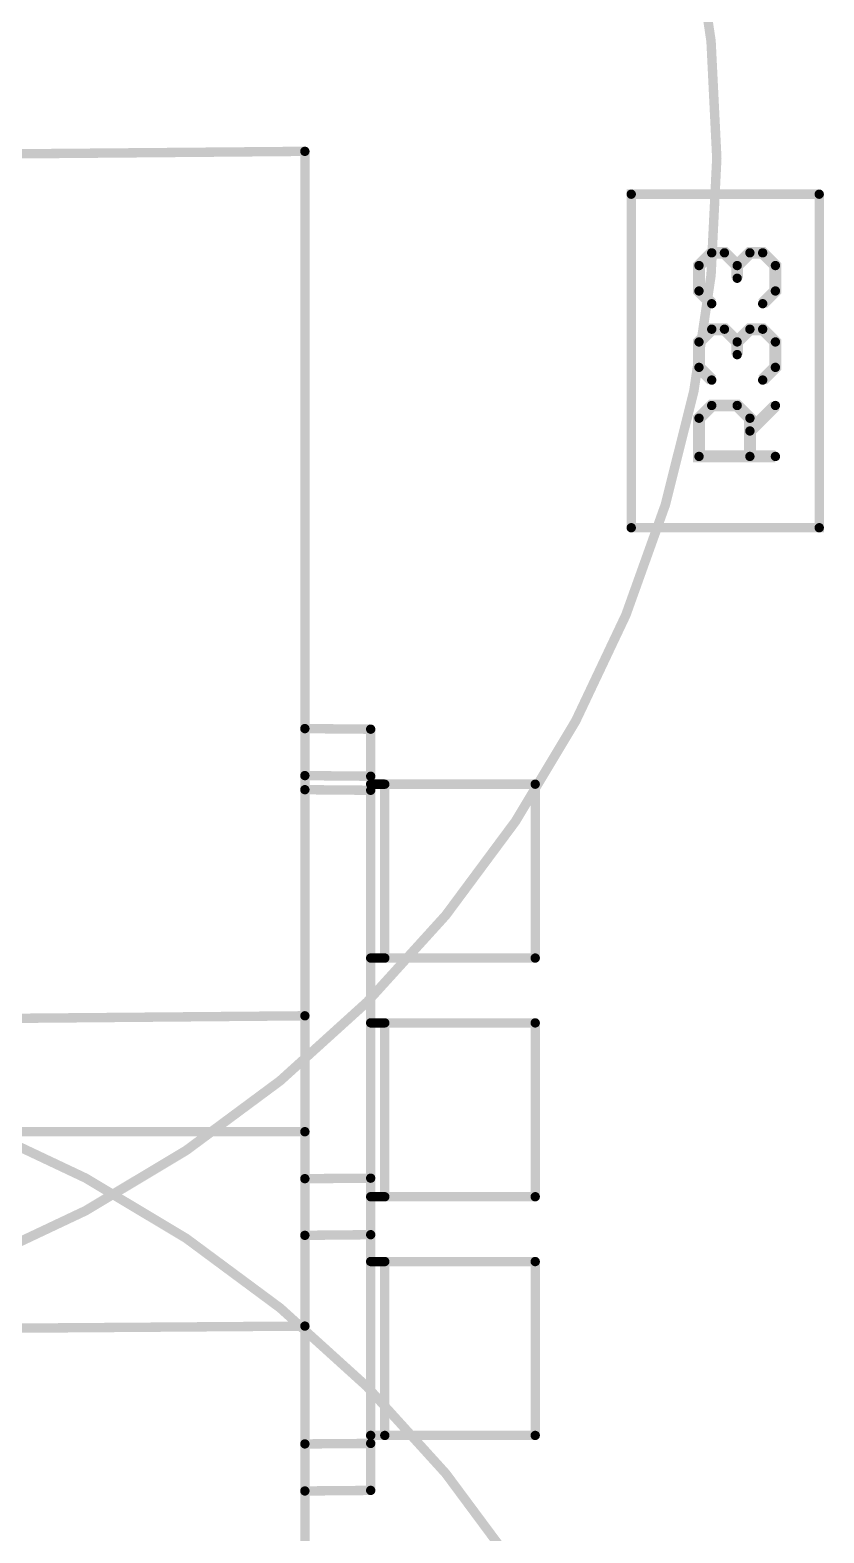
# Model space of a CAD drawing. Extents: x -4.2 to 14.8, y -3.5 to 8.8.
# Drawn here: x 0.007294 to 0.007626, y 0.003799 to 0.004429 of the extents above; entities that cross this region are included whole.
import ezdxf

# ---------------------------------------------------------------- set-up
doc = ezdxf.new("R2010")
doc.units = 0
doc.layers.add('2D_LINE_00', color=1, linetype='CONTINUOUS')

# ---------------------------------------------------------------- blocks, each defined once
blk = doc.blocks.new('DRAWING_1')
at = {"layer": '2D_LINE_00', "const_width": 0.001}
blk.add_lwpolyline([(-0.00000197, 0, 1), (0.00000197, 0, 1)], format="xyb", close=True, dxfattribs=at)
blk = doc.blocks.new('DRAWING_2')
at = {"layer": '2D_LINE_00', "const_width": 0.001}
blk.add_lwpolyline([(-0.00000197, 0, 1), (0.00000197, 0, 1)], format="xyb", close=True, dxfattribs=at)
blk = doc.blocks.new('DRAWING_3')
at = {"layer": '2D_LINE_00', "const_width": 0.001}
blk.add_lwpolyline([(-0.00000197, 0, 1), (0.00000197, 0, 1)], format="xyb", close=True, dxfattribs=at)
blk = doc.blocks.new('DRAWING_4')
at = {"layer": '2D_LINE_00', "const_width": 0.001}
blk.add_lwpolyline([(-0.00000197, 0, 1), (0.00000197, 0, 1)], format="xyb", close=True, dxfattribs=at)
blk = doc.blocks.new('DRAWING_5')
at = {"layer": '2D_LINE_00', "const_width": 0.001}
blk.add_lwpolyline([(-0.00000197, 0, 1), (0.00000197, 0, 1)], format="xyb", close=True, dxfattribs=at)
blk = doc.blocks.new('DRAWING_6')
at = {"layer": '2D_LINE_00', "const_width": 0.001}
blk.add_lwpolyline([(-0.00000197, 0, 1), (0.00000197, 0, 1)], format="xyb", close=True, dxfattribs=at)
blk = doc.blocks.new('DRAWING_7')
at = {"layer": '2D_LINE_00', "const_width": 0.001}
blk.add_lwpolyline([(-0.00000197, 0, 1), (0.00000197, 0, 1)], format="xyb", close=True, dxfattribs=at)
blk = doc.blocks.new('DRAWING_8')
at = {"layer": '2D_LINE_00', "const_width": 0.001}
blk.add_lwpolyline([(-0.00000197, 0, 1), (0.00000197, 0, 1)], format="xyb", close=True, dxfattribs=at)
blk = doc.blocks.new('DRAWING_9')
at = {"layer": '2D_LINE_00', "const_width": 0.001}
blk.add_lwpolyline([(-0.00000197, 0, 1), (0.00000197, 0, 1)], format="xyb", close=True, dxfattribs=at)
blk = doc.blocks.new('DRAWING_10')
at = {"layer": '2D_LINE_00', "const_width": 0.001}
blk.add_lwpolyline([(-0.00000197, 0, 1), (0.00000197, 0, 1)], format="xyb", close=True, dxfattribs=at)
blk = doc.blocks.new('DRAWING_11')
at = {"layer": '2D_LINE_00', "const_width": 0.001}
blk.add_lwpolyline([(-0.00000197, 0, 1), (0.00000197, 0, 1)], format="xyb", close=True, dxfattribs=at)
blk = doc.blocks.new('DRAWING_12')
at = {"layer": '2D_LINE_00', "const_width": 0.001}
blk.add_lwpolyline([(-0.00000197, 0, 1), (0.00000197, 0, 1)], format="xyb", close=True, dxfattribs=at)
blk = doc.blocks.new('DRAWING_13')
at = {"layer": '2D_LINE_00', "const_width": 0.001}
blk.add_lwpolyline([(-0.00000197, 0, 1), (0.00000197, 0, 1)], format="xyb", close=True, dxfattribs=at)
blk = doc.blocks.new('DRAWING_14')
at = {"layer": '2D_LINE_00', "const_width": 0.001}
blk.add_lwpolyline([(-0.00000197, 0, 1), (0.00000197, 0, 1)], format="xyb", close=True, dxfattribs=at)
blk = doc.blocks.new('DRAWING_15')
at = {"layer": '2D_LINE_00', "const_width": 0.001}
blk.add_lwpolyline([(-0.00000197, 0, 1), (0.00000197, 0, 1)], format="xyb", close=True, dxfattribs=at)
blk = doc.blocks.new('DRAWING_16')
at = {"layer": '2D_LINE_00', "const_width": 0.001}
blk.add_lwpolyline([(-0.00000197, 0, 1), (0.00000197, 0, 1)], format="xyb", close=True, dxfattribs=at)
blk = doc.blocks.new('DRAWING_17')
at = {"layer": '2D_LINE_00', "const_width": 0.001}
blk.add_lwpolyline([(-0.00000197, 0, 1), (0.00000197, 0, 1)], format="xyb", close=True, dxfattribs=at)
blk = doc.blocks.new('DRAWING_18')
at = {"layer": '2D_LINE_00', "const_width": 0.001}
blk.add_lwpolyline([(-0.00000197, 0, 1), (0.00000197, 0, 1)], format="xyb", close=True, dxfattribs=at)
blk = doc.blocks.new('DRAWING_19')
at = {"layer": '2D_LINE_00', "const_width": 0.001}
blk.add_lwpolyline([(-0.00000197, 0, 1), (0.00000197, 0, 1)], format="xyb", close=True, dxfattribs=at)
blk = doc.blocks.new('DRAWING_20')
at = {"layer": '2D_LINE_00', "const_width": 0.001}
blk.add_lwpolyline([(-0.00000197, 0, 1), (0.00000197, 0, 1)], format="xyb", close=True, dxfattribs=at)
blk = doc.blocks.new('DRAWING_21')
at = {"layer": '2D_LINE_00', "const_width": 0.001}
blk.add_lwpolyline([(-0.00000197, 0, 1), (0.00000197, 0, 1)], format="xyb", close=True, dxfattribs=at)
blk = doc.blocks.new('DRAWING_22')
at = {"layer": '2D_LINE_00', "const_width": 0.001}
blk.add_lwpolyline([(-0.00000197, 0, 1), (0.00000197, 0, 1)], format="xyb", close=True, dxfattribs=at)
blk = doc.blocks.new('SMOOTH_0$000003937')
at = {"const_width": 0.00000197}
blk.add_lwpolyline([(-0.00000097, 0, 1), (0.00000097, 0, 1)], format="xyb", close=True, dxfattribs=at)
blk = doc.blocks.new('DRAWING_603')
at = {"layer": '2D_LINE_00', "const_width": 0.00000394}
blk.add_lwpolyline([(0, 0), (0, 0.00007283)], dxfattribs=at)
at = {"layer": '2D_LINE_00'}
for p in [(0, 0.00007283), (0, 0)]:
    blk.add_blockref('SMOOTH_0$000003937', p, dxfattribs=at)
blk = doc.blocks.new('DRAWING_606')
at = {"layer": '2D_LINE_00', "const_width": 0.00000394}
blk.add_lwpolyline([(0, 0), (0, 0.00007283)], dxfattribs=at)
at = {"layer": '2D_LINE_00'}
for p in [(0, 0.00007283), (0, 0)]:
    blk.add_blockref('SMOOTH_0$000003937', p, dxfattribs=at)
blk = doc.blocks.new('DRAWING_608')
at = {"layer": '2D_LINE_00', "const_width": 0.00000394}
blk.add_lwpolyline([(0, 0), (0, 0.00007283)], dxfattribs=at)
at = {"layer": '2D_LINE_00'}
for p in [(0, 0.00007283), (0, 0)]:
    blk.add_blockref('SMOOTH_0$000003937', p, dxfattribs=at)
blk = doc.blocks.new('DRAWING_611')
at = {"layer": '2D_LINE_00', "const_width": 0.00000394}
blk.add_lwpolyline([(0, 0), (0.00032751, 0.00000236)], dxfattribs=at)
at = {"layer": '2D_LINE_00'}
for p in [(0, 0), (0.00032751, 0.00000236)]:
    blk.add_blockref('SMOOTH_0$000003937', p, dxfattribs=at)
blk = doc.blocks.new('DRAWING_613')
at = {"layer": '2D_LINE_00', "const_width": 0.00000394}
blk.add_lwpolyline([(0, 0), (0.00032751, 0.00000286)], dxfattribs=at)
at = {"layer": '2D_LINE_00'}
for p in [(0, 0), (0.00032751, 0.00000286)]:
    blk.add_blockref('SMOOTH_0$000003937', p, dxfattribs=at)
blk = doc.blocks.new('DRAWING_616')
at = {"layer": '2D_LINE_00', "const_width": 0.00000394}
blk.add_lwpolyline([(0, 0), (0.00002756, -0.00000026)], dxfattribs=at)
at = {"layer": '2D_LINE_00'}
for p in [(0, 0), (0.00002756, -0.00000026)]:
    blk.add_blockref('SMOOTH_0$000003937', p, dxfattribs=at)
blk = doc.blocks.new('DRAWING_731')
at = {"layer": '2D_LINE_00', "const_width": 0.00000394}
blk.add_lwpolyline([(0, 0), (0.00002756, 0.00000021)], dxfattribs=at)
at = {"layer": '2D_LINE_00'}
for p in [(0, 0), (0.00002756, 0.00000021)]:
    blk.add_blockref('SMOOTH_0$000003937', p, dxfattribs=at)
blk = doc.blocks.new('DRAWING_735')
at = {"layer": '2D_LINE_00', "const_width": 0.00000394}
blk.add_lwpolyline([(0, 0), (0.00032751, 0)], dxfattribs=at)
at = {"layer": '2D_LINE_00'}
for p in [(0, 0), (0.00032751, 0)]:
    blk.add_blockref('SMOOTH_0$000003937', p, dxfattribs=at)
blk = doc.blocks.new('DRAWING_739')
at = {"layer": '2D_LINE_00', "const_width": 0.00000394}
blk.add_lwpolyline([(0, 0), (0, 0.00007283)], dxfattribs=at)
at = {"layer": '2D_LINE_00'}
for p in [(0, 0.00007283), (0, 0)]:
    blk.add_blockref('SMOOTH_0$000003937', p, dxfattribs=at)
blk = doc.blocks.new('DRAWING_740')
at = {"layer": '2D_LINE_00', "const_width": 0.00000394}
blk.add_lwpolyline([(0, 0), (0.00006299, 0)], dxfattribs=at)
at = {"layer": '2D_LINE_00'}
for p in [(0, 0), (0.00006299, 0)]:
    blk.add_blockref('SMOOTH_0$000003937', p, dxfattribs=at)
blk = doc.blocks.new('DRAWING_742')
at = {"layer": '2D_LINE_00', "const_width": 0.00000394}
blk.add_lwpolyline([(0, 0), (0.00000591, 0), (0.0000689, 0)], dxfattribs=at)
at = {"layer": '2D_LINE_00'}
for p in [(0, 0), (0.00000591, 0)]:
    blk.add_blockref('SMOOTH_0$000003937', p, dxfattribs=at)
blk = doc.blocks.new('DRAWING_745')
at = {"layer": '2D_LINE_00', "const_width": 0.00000394}
blk.add_lwpolyline([(0, 0), (0.00000591, 0)], dxfattribs=at)
at = {"layer": '2D_LINE_00'}
for p in [(0, 0), (0.00000591, 0)]:
    blk.add_blockref('SMOOTH_0$000003937', p, dxfattribs=at)
blk = doc.blocks.new('DRAWING_746')
at = {"layer": '2D_LINE_00', "const_width": 0.00000394}
blk.add_lwpolyline([(0, 0), (0.00006299, 0)], dxfattribs=at)
at = {"layer": '2D_LINE_00'}
for p in [(0, 0), (0.00006299, 0)]:
    blk.add_blockref('SMOOTH_0$000003937', p, dxfattribs=at)
blk = doc.blocks.new('DRAWING_748')
at = {"layer": '2D_LINE_00', "const_width": 0.00000394}
blk.add_lwpolyline([(0, 0), (0.00006299, 0)], dxfattribs=at)
at = {"layer": '2D_LINE_00'}
for p in [(0, 0), (0.00006299, 0)]:
    blk.add_blockref('SMOOTH_0$000003937', p, dxfattribs=at)
blk = doc.blocks.new('DRAWING_750')
at = {"layer": '2D_LINE_00', "const_width": 0.00000394}
blk.add_lwpolyline([(0, 0), (0, 0.00007283)], dxfattribs=at)
at = {"layer": '2D_LINE_00'}
for p in [(0, 0.00007283), (0, 0)]:
    blk.add_blockref('SMOOTH_0$000003937', p, dxfattribs=at)
blk = doc.blocks.new('DRAWING_752')
at = {"layer": '2D_LINE_00', "const_width": 0.00000394}
blk.add_lwpolyline([(0, 0), (0.00000591, 0)], dxfattribs=at)
at = {"layer": '2D_LINE_00'}
for p in [(0, 0), (0.00000591, 0)]:
    blk.add_blockref('SMOOTH_0$000003937', p, dxfattribs=at)
blk = doc.blocks.new('DRAWING_754')
at = {"layer": '2D_LINE_00', "const_width": 0.00000394}
blk.add_lwpolyline([(0, 0), (0.00000591, 0)], dxfattribs=at)
at = {"layer": '2D_LINE_00'}
for p in [(0, 0), (0.00000591, 0)]:
    blk.add_blockref('SMOOTH_0$000003937', p, dxfattribs=at)
blk = doc.blocks.new('DRAWING_756')
at = {"layer": '2D_LINE_00', "const_width": 0.00000394}
blk.add_lwpolyline([(0, 0), (0.00000591, 0)], dxfattribs=at)
at = {"layer": '2D_LINE_00'}
for p in [(0, 0), (0.00000591, 0)]:
    blk.add_blockref('SMOOTH_0$000003937', p, dxfattribs=at)
blk = doc.blocks.new('DRAWING_758')
at = {"layer": '2D_LINE_00', "const_width": 0.00000394}
blk.add_lwpolyline([(0, 0), (0.00000591, 0)], dxfattribs=at)
at = {"layer": '2D_LINE_00'}
for p in [(0, 0), (0.00000591, 0)]:
    blk.add_blockref('SMOOTH_0$000003937', p, dxfattribs=at)
blk = doc.blocks.new('DRAWING_759')
at = {"layer": '2D_LINE_00', "const_width": 0.00000394}
blk.add_lwpolyline([(0, 0), (0.00006299, 0)], dxfattribs=at)
at = {"layer": '2D_LINE_00'}
for p in [(0, 0), (0.00006299, 0)]:
    blk.add_blockref('SMOOTH_0$000003937', p, dxfattribs=at)
blk = doc.blocks.new('DRAWING_761')
at = {"layer": '2D_LINE_00', "const_width": 0.00000394}
blk.add_lwpolyline([(0, 0), (0.00006299, 0)], dxfattribs=at)
at = {"layer": '2D_LINE_00'}
for p in [(0, 0), (0.00006299, 0)]:
    blk.add_blockref('SMOOTH_0$000003937', p, dxfattribs=at)
blk = doc.blocks.new('DRAWING_763')
at = {"layer": '2D_LINE_00', "const_width": 0.00000394}
blk.add_lwpolyline([(0, 0), (0, 0.00007283)], dxfattribs=at)
at = {"layer": '2D_LINE_00'}
for p in [(0, 0.00007283), (0, 0)]:
    blk.add_blockref('SMOOTH_0$000003937', p, dxfattribs=at)
blk = doc.blocks.new('DRAWING_764')
at = {"layer": '2D_LINE_00', "const_width": 0.00000394}
blk.add_lwpolyline([(0, 0), (0, 0.00010425)], dxfattribs=at)
at = {"layer": '2D_LINE_00'}
for p in [(0, 0.00010425), (0, 0)]:
    blk.add_blockref('SMOOTH_0$000003937', p, dxfattribs=at)
blk = doc.blocks.new('DRAWING_767')
at = {"layer": '2D_LINE_00', "const_width": 0.00000394}
blk.add_lwpolyline([(0, 0), (0, 0.00016252), (0, 0.0001684)], dxfattribs=at)
at = {"layer": '2D_LINE_00'}
for p in [(0, 0.00016252), (0, 0)]:
    blk.add_blockref('SMOOTH_0$000003937', p, dxfattribs=at)
blk = doc.blocks.new('DRAWING_769')
at = {"layer": '2D_LINE_00', "const_width": 0.00000394}
blk.add_lwpolyline([(0, 0), (0.00002756, 0.00000026)], dxfattribs=at)
at = {"layer": '2D_LINE_00'}
for p in [(0, 0), (0.00002756, 0.00000026)]:
    blk.add_blockref('SMOOTH_0$000003937', p, dxfattribs=at)
blk = doc.blocks.new('DRAWING_770')
at = {"layer": '2D_LINE_00', "const_width": 0.00000394}
blk.add_lwpolyline([(0, 0), (0, -0.00004856)], dxfattribs=at)
at = {"layer": '2D_LINE_00'}
for p in [(0, 0), (0, -0.00004856)]:
    blk.add_blockref('SMOOTH_0$000003937', p, dxfattribs=at)
blk = doc.blocks.new('DRAWING_771')
at = {"layer": '2D_LINE_00', "const_width": 0.00000394}
blk.add_lwpolyline([(0, 0), (0, 0.00001968)], dxfattribs=at)
at = {"layer": '2D_LINE_00'}
for p in [(0, 0.00001968), (0, 0)]:
    blk.add_blockref('SMOOTH_0$000003937', p, dxfattribs=at)
blk = doc.blocks.new('DRAWING_772')
at = {"layer": '2D_LINE_00', "const_width": 0.00000394}
blk.add_lwpolyline([(0, 0), (0.00002756, 0.00000021)], dxfattribs=at)
at = {"layer": '2D_LINE_00'}
for p in [(0, 0), (0.00002756, 0.00000021)]:
    blk.add_blockref('SMOOTH_0$000003937', p, dxfattribs=at)
blk = doc.blocks.new('DRAWING_774')
at = {"layer": '2D_LINE_00', "const_width": 0.00000394}
blk.add_lwpolyline([(0, 0), (0.00002756, 0.00000024)], dxfattribs=at)
at = {"layer": '2D_LINE_00'}
for p in [(0, 0), (0.00002756, 0.00000024)]:
    blk.add_blockref('SMOOTH_0$000003937', p, dxfattribs=at)
blk = doc.blocks.new('DRAWING_776')
at = {"layer": '2D_LINE_00', "const_width": 0.00000394}
blk.add_lwpolyline([(0, 0), (0, 0.00008144)], dxfattribs=at)
at = {"layer": '2D_LINE_00'}
for p in [(0, 0.00008144), (0, 0)]:
    blk.add_blockref('SMOOTH_0$000003937', p, dxfattribs=at)
blk = doc.blocks.new('DRAWING_778')
at = {"layer": '2D_LINE_00', "const_width": 0.00000394}
blk.add_lwpolyline([(0, 0), (0, -0.00008745)], dxfattribs=at)
at = {"layer": '2D_LINE_00'}
for p in [(0, 0), (0, -0.00008745)]:
    blk.add_blockref('SMOOTH_0$000003937', p, dxfattribs=at)
blk = doc.blocks.new('DRAWING_779')
at = {"layer": '2D_LINE_00', "const_width": 0.00000394}
blk.add_lwpolyline([(0, 0), (0.00002756, -0.00000024)], dxfattribs=at)
at = {"layer": '2D_LINE_00'}
for p in [(0, 0), (0.00002756, -0.00000024)]:
    blk.add_blockref('SMOOTH_0$000003937', p, dxfattribs=at)
blk = doc.blocks.new('DRAWING_780')
at = {"layer": '2D_LINE_00', "const_width": 0.00000394}
blk.add_lwpolyline([(0, 0), (0, 0.00001971)], dxfattribs=at)
at = {"layer": '2D_LINE_00'}
for p in [(0, 0.00001971), (0, 0)]:
    blk.add_blockref('SMOOTH_0$000003937', p, dxfattribs=at)
blk = doc.blocks.new('DRAWING_781')
at = {"layer": '2D_LINE_00', "const_width": 0.00000394}
blk.add_lwpolyline([(0, 0), (0, 0.00036218)], dxfattribs=at)
at = {"layer": '2D_LINE_00'}
for p in [(0, 0.00036218), (0, 0)]:
    blk.add_blockref('SMOOTH_0$000003937', p, dxfattribs=at)
blk = doc.blocks.new('DRAWING_782')
at = {"layer": '2D_LINE_00', "const_width": 0.00000394}
blk.add_lwpolyline([(0, 0), (0, 0.00002367)], dxfattribs=at)
at = {"layer": '2D_LINE_00'}
for p in [(0, 0.00002367), (0, 0)]:
    blk.add_blockref('SMOOTH_0$000003937', p, dxfattribs=at)
blk = doc.blocks.new('DRAWING_785')
at = {"layer": '2D_LINE_00', "const_width": 0.00000394}
blk.add_lwpolyline([(0, 0), (0.00032751, 0.00000283)], dxfattribs=at)
at = {"layer": '2D_LINE_00'}
for p in [(0, 0), (0.00032751, 0.00000283)]:
    blk.add_blockref('SMOOTH_0$000003937', p, dxfattribs=at)
blk = doc.blocks.new('DRAWING_787')
at = {"layer": '2D_LINE_00', "const_width": 0.00000394}
blk.add_lwpolyline([(0, 0), (0.00002756, -0.00000024)], dxfattribs=at)
at = {"layer": '2D_LINE_00'}
for p in [(0, 0), (0.00002756, -0.00000024)]:
    blk.add_blockref('SMOOTH_0$000003937', p, dxfattribs=at)
blk = doc.blocks.new('DRAWING_815')
at = {"layer": '2D_LINE_00', "const_width": 0.00000394}
blk.add_lwpolyline([(0, 0), (0.00007871, 0), (0.00007871, 0.00013974)], dxfattribs=at)
at = {"layer": '2D_LINE_00'}
for p in [(0.00007871, 0.00013974), (0, 0), (0.00007871, 0)]:
    blk.add_blockref('SMOOTH_0$000003937', p, dxfattribs=at)
blk = doc.blocks.new('DRAWING_816')
at = {"layer": '2D_LINE_00', "const_width": 0.00000394}
blk.add_lwpolyline([(0, 0), (0, 0.00013974), (0.00007871, 0.00013974)], dxfattribs=at)
at = {"layer": '2D_LINE_00'}
for p in [(0, 0.00013974), (0.00007871, 0.00013974), (0, 0)]:
    blk.add_blockref('SMOOTH_0$000003937', p, dxfattribs=at)
blk = doc.blocks.new('DRAWING_2605')
at = {"layer": '2D_LINE_00', "const_width": 0.00000501}
blk.add_lwpolyline([(0, 0), (-0.00003199, 0), (-0.00003199, 0.00001601), (-0.00002667, 0.00002134), (-0.00001601, 0.00002134), (-0.00001068, 0.00001601), (-0.00001068, 0)], dxfattribs=at)
at = {"layer": '2D_LINE_00'}
for p in [(-0.00002667, 0.00002134), (-0.00001601, 0.00002134), (-0.00003199, 0.00001601), (-0.00001068, 0.00001601), (-0.00003199, 0), (-0.00001068, 0), (0, 0)]:
    blk.add_blockref('SMOOTH_0$000003937', p, dxfattribs=at)
blk = doc.blocks.new('DRAWING_2606')
at = {"layer": '2D_LINE_00', "const_width": 0.00000501}
blk.add_lwpolyline([(0, 0), (0.00001068, 0.00001068)], dxfattribs=at)
at = {"layer": '2D_LINE_00'}
for p in [(0.00001068, 0.00001068), (0, 0)]:
    blk.add_blockref('SMOOTH_0$000003937', p, dxfattribs=at)
blk = doc.blocks.new('DRAWING_2607')
at = {"layer": '2D_LINE_00', "const_width": 0.00000501}
blk.add_lwpolyline([(0, 0), (-0.00000533, 0.00000533), (-0.00000533, 0.00001598), (0, 0.00002131), (0.00000533, 0.00002131), (0.00001066, 0.00001598), (0.00001066, 0.00001066), (0.00001066, 0.00001598), (0.00001598, 0.00002131), (0.00002134, 0.00002131), (0.00002667, 0.00001598), (0.00002667, 0.00000533), (0.00002134, 0)], dxfattribs=at)
at = {"layer": '2D_LINE_00'}
for p in [(0, 0.00002131), (0.00000533, 0.00002131), (0.00001598, 0.00002131), (0.00002134, 0.00002131), (-0.00000533, 0.00001598), (0.00001066, 0.00001598), (0.00001066, 0.00001598), (0.00001066, 0.00001066), (0.00002667, 0.00001598), (-0.00000533, 0.00000533), (0.00002667, 0.00000533), (0, 0), (0.00002134, 0)]:
    blk.add_blockref('SMOOTH_0$000003937', p, dxfattribs=at)
blk = doc.blocks.new('DRAWING_2608')
at = {"layer": '2D_LINE_00', "const_width": 0.00000501}
blk.add_lwpolyline([(0, 0), (-0.00000533, 0.00000533), (-0.00000533, 0.00001598), (0, 0.00002131), (0.00000533, 0.00002131), (0.00001066, 0.00001598), (0.00001066, 0.00001066), (0.00001066, 0.00001598), (0.00001598, 0.00002131), (0.00002134, 0.00002131), (0.00002667, 0.00001598), (0.00002667, 0.00000533), (0.00002134, 0)], dxfattribs=at)
at = {"layer": '2D_LINE_00'}
for p in [(0, 0.00002131), (0.00000533, 0.00002131), (0.00001598, 0.00002131), (0.00002134, 0.00002131), (-0.00000533, 0.00001598), (0.00001066, 0.00001598), (0.00001066, 0.00001598), (0.00001066, 0.00001066), (0.00002667, 0.00001598), (-0.00000533, 0.00000533), (0.00002667, 0.00000533), (0, 0), (0.00002134, 0)]:
    blk.add_blockref('SMOOTH_0$000003937', p, dxfattribs=at)

msp = doc.modelspace()

# ---------------------------------------------------------------- block references
for name, p in [('DRAWING_1', (0.00708147, 0.00437499)), ('DRAWING_21', (0.00708147, 0.00437499)), ('DRAWING_22', (0.00708147, 0.00437499)), ('DRAWING_2', (0.00708147, 0.00437496)), ('DRAWING_3', (0.00708147, 0.00437496)), ('DRAWING_4', (0.00708147, 0.00437496)), ('DRAWING_5', (0.00708147, 0.00437496)), ('DRAWING_6', (0.00708147, 0.00437496)), ('DRAWING_7', (0.00708147, 0.00437496)), ('DRAWING_8', (0.00708147, 0.00437496)), ('DRAWING_9', (0.00708147, 0.00437496)), ('DRAWING_10', (0.00708147, 0.00437496)), ('DRAWING_11', (0.00708147, 0.00437493)), ('DRAWING_12', (0.00708147, 0.00437493)), ('DRAWING_13', (0.00708147, 0.00437491)), ('DRAWING_14', (0.00708147, 0.00437491)), ('DRAWING_15', (0.00708147, 0.00437491)), ('DRAWING_785', (0.00708147, 0.00437499)), ('DRAWING_781', (0.00740898, 0.00401564)), ('DRAWING_815', (0.00754564, 0.00422013)), ('DRAWING_816', (0.00754564, 0.00422013)), ('DRAWING_2608', (0.00757934, 0.00431399)), ('DRAWING_2607', (0.00757934, 0.00428199)), ('DRAWING_2605', (0.00760601, 0.00425)), ('DRAWING_2606', (0.00759533, 0.00426066)), ('DRAWING_779', (0.00740898, 0.00413596)), ('DRAWING_780', (0.00743654, 0.00411601)), ('DRAWING_616', (0.00740898, 0.00411627)), ('DRAWING_767', (0.00743654, 0.00394761)), ('DRAWING_787', (0.00740898, 0.00411037)), ('DRAWING_758', (0.00743654, 0.00411268)), ('DRAWING_608', (0.00744244, 0.00403984)), ('DRAWING_761', (0.00744244, 0.00411268)), ('DRAWING_763', (0.00750543, 0.00403984)), ('DRAWING_756', (0.00743654, 0.00403984)), ('DRAWING_759', (0.00744244, 0.00403984)), ('DRAWING_613', (0.00708147, 0.00401278)), ('DRAWING_770', (0.00740898, 0.00401564)), ('DRAWING_754', (0.00743654, 0.00401268)), ('DRAWING_606', (0.00744244, 0.00393984)), ('DRAWING_748', (0.00744244, 0.00401268)), ('DRAWING_750', (0.00750543, 0.00393984)), ('DRAWING_16', (0.00708147, 0.00350669)), ('DRAWING_17', (0.00708147, 0.00350669)), ('DRAWING_18', (0.00708147, 0.00350669)), ('DRAWING_19', (0.00708147, 0.00350669)), ('DRAWING_20', (0.00708147, 0.00350669)), ('DRAWING_735', (0.00708147, 0.00396709)), ('DRAWING_776', (0.00740898, 0.00388564)), ('DRAWING_772', (0.00740898, 0.0039474)), ('DRAWING_782', (0.00743654, 0.00392394)), ('DRAWING_752', (0.00743654, 0.00393984)), ('DRAWING_746', (0.00744244, 0.00393984)), ('DRAWING_769', (0.00740898, 0.00392367)), ('DRAWING_778', (0.00743654, 0.00392394)), ('DRAWING_745', (0.00743654, 0.00391268)), ('DRAWING_603', (0.00744244, 0.00383984)), ('DRAWING_740', (0.00744244, 0.00391268)), ('DRAWING_739', (0.00750543, 0.00383984)), ('DRAWING_611', (0.00708147, 0.00388328)), ('DRAWING_764', (0.00740898, 0.00378139)), ('DRAWING_742', (0.00743654, 0.00383984)), ('DRAWING_731', (0.00740898, 0.00383627)), ('DRAWING_771', (0.00743654, 0.0038168)), ('DRAWING_774', (0.00740898, 0.00381656))]:
    msp.add_blockref(name, p)

doc.saveas('drawing.dxf')
